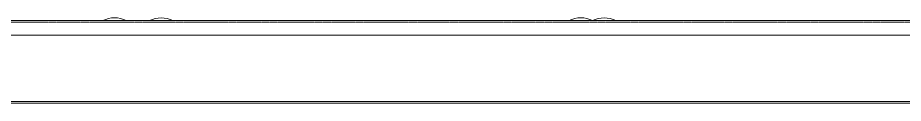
# Model space of a CAD drawing. Header units: millimetres. Extents: x 46989 to 543236, y 252623 to 526638.
# Drawn here: x 134755 to 141593, y 503537 to 504194 of the extents above; entities that cross this region are included whole.
import ezdxf

# ---------------------------------------------------------------- set-up
doc = ezdxf.new("R2010")
doc.units = ezdxf.units.MM
doc.linetypes.add('PHANTOM', pattern=[20, 10, -2, 2, -2, 2, -2])

msp = doc.modelspace()

# ---------------------------------------------------------------- linework, layer by layer
at = {"color": 7, "linetype": 'PHANTOM', "lineweight": 13, "ltscale": 0.03937}
msp.add_line((127917.3, 504159.2), (162387.3, 504159.2), dxfattribs=at)
at = {"color": 7, "lineweight": 13, "ltscale": 0.03937}
for p, q in [((127939.1, 504171.9), (162365.5, 504171.9)), ((132532.7, 504172.2), (135773.9, 504172.2)), ((135952.7, 504172.2), (139193.9, 504172.2)), ((139372.7, 504172.2), (141592.7, 504172.2)), ((160540.9, 504060.4), (129764.4, 504060.4)), ((129764.4, 503551.3), (160540.9, 503551.3)), ((129764.6, 503537), (160540.7, 503537))]:
    msp.add_line(p, q, dxfattribs=at)
at = {"color": 7, "lineweight": 13, "ltscale": 0.003125}
for p, q in [((135413.3, 504172.2), (135503.3, 504172.2)), ((135773.3, 504171.9), (135863.3, 504171.9)), ((139013.3, 504172.2), (139103.3, 504172.2)), ((139193.3, 504171.9), (139283.3, 504171.9))]:
    msp.add_line(p, q, dxfattribs=at)
at = {"color": 7, "lineweight": 13, "ltscale": 0.002742}
for p, q in [((135503.3, 504172.2), (135582.3, 504172.2)), ((135863.3, 504171.9), (135942.3, 504171.9)), ((139103.3, 504172.2), (139182.3, 504172.2)), ((139283.3, 504171.9), (139362.3, 504171.9))]:
    msp.add_line(p, q, dxfattribs=at)
at = {"color": 7, "lineweight": 13, "ltscale": 0.000382551}
for p, q in [((135582.3, 504172.2), (135593.3, 504172.2)), ((135942.3, 504171.9), (135953.3, 504171.9)), ((139182.3, 504172.2), (139193.3, 504172.2)), ((139362.3, 504171.9), (139373.3, 504171.9))]:
    msp.add_line(p, q, dxfattribs=at)
at = {"color": 7, "lineweight": 13, "ltscale": 0.03937}
for centre, start, end in [((135503.3, 503995.5), 90, 116.99147), ((135503.3, 503995.5), 63.00853, 90), ((135863.3, 503995.2), 90, 116.99147), ((135863.3, 503995.2), 63.00853, 90), ((139103.3, 503995.5), 90, 116.99147), ((139103.3, 503995.5), 63.00853, 90), ((139283.3, 503995.2), 90, 116.99147), ((139283.3, 503995.2), 63.00853, 90)]:
    msp.add_arc(centre, 198.3, start, end, dxfattribs=at)

doc.saveas('drawing.dxf')
